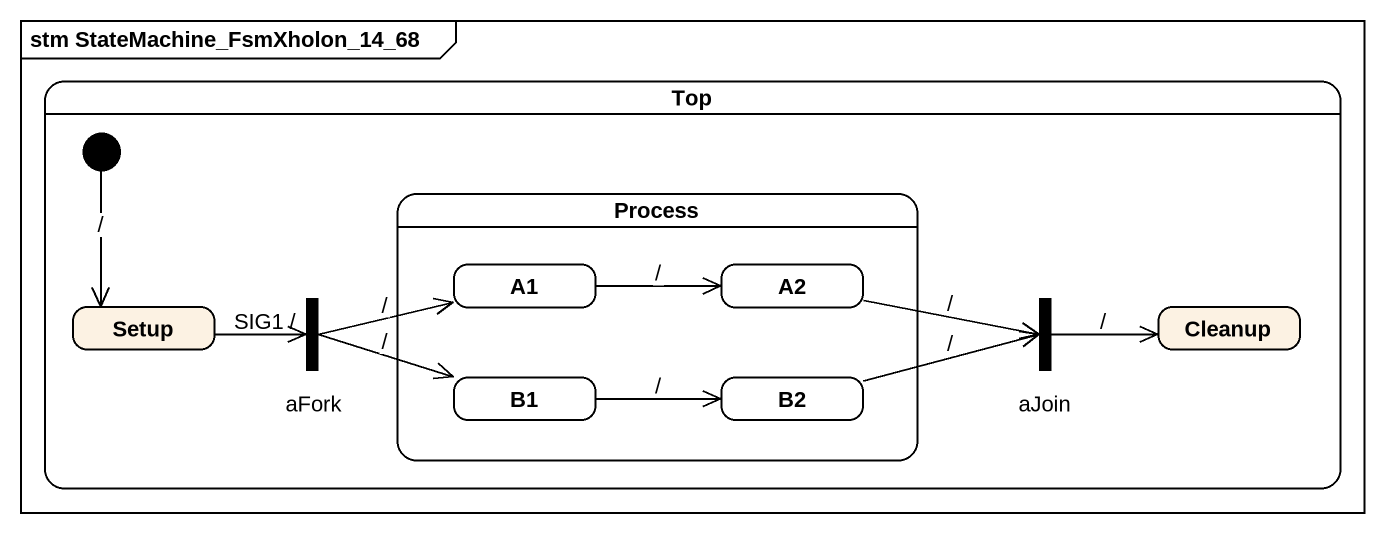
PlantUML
@startuml
mainframe stm StateMachine_FsmXholon_14_68
hide empty description
state "Top" as Top_ #FFFFFF {
  state "Process" as Process_ {
    state A1 #FFFFFF
    state A2 #FFFFFF
    state B1 #FFFFFF
    state B2 #FFFFFF
  }
  state Setup
  state aFork <<fork>>
  state aJoin <<join>>
  state Cleanup
  [*] --> Setup : /
}
Setup -right-> aFork : SIG1 /
aFork -right-> A1 : /
aFork -right-> B1 : /
A1 -right-> A2 : /
A2 -right-> aJoin : /
aJoin -right-> Cleanup : /
B1 -right-> B2 : /
B2 -right-> aJoin : /
@enduml
